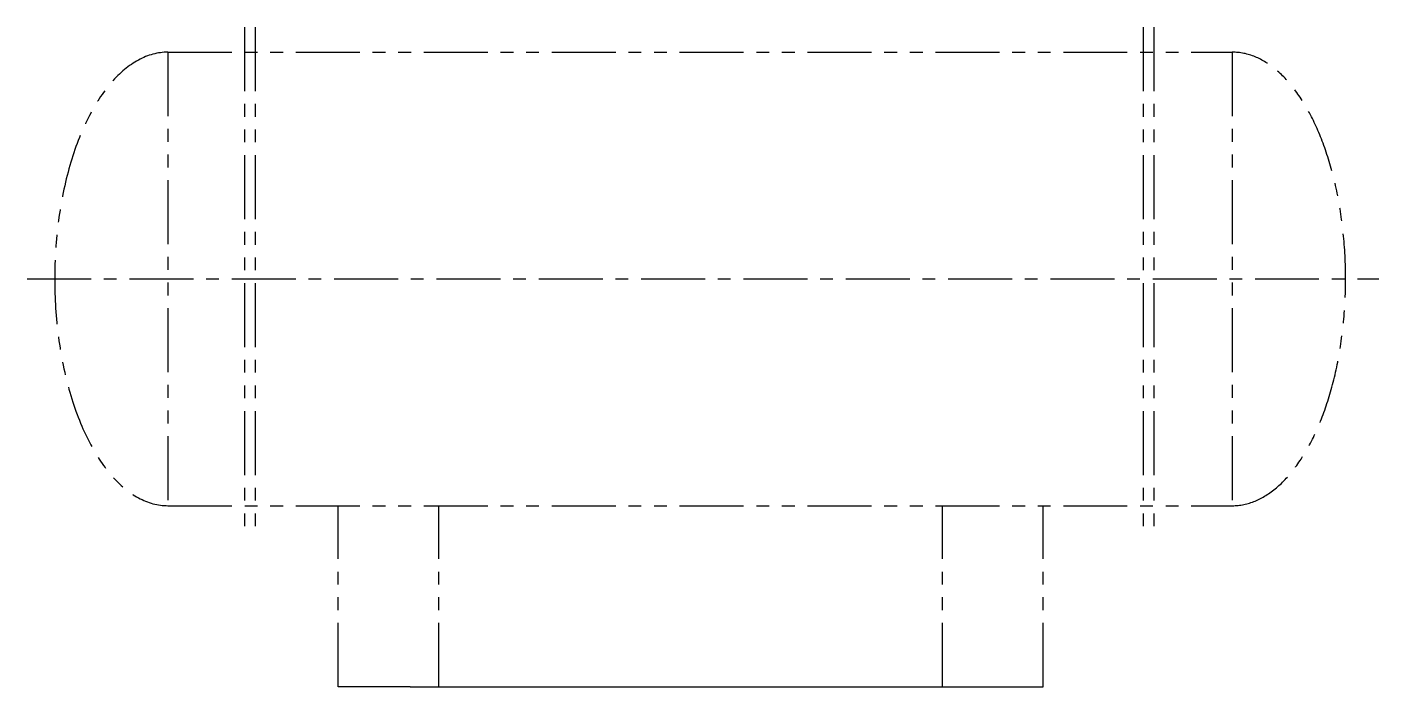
# Model space of a CAD drawing. Header units: millimetres. Extents: x 1985 to 3328, y 2195 to 2850.
import ezdxf

# ---------------------------------------------------------------- set-up
doc = ezdxf.new("R2010")
doc.units = ezdxf.units.MM
doc.linetypes.add('CENTER', pattern=[50.8, 31.75, -6.35, 6.35, -6.35])
doc.linetypes.add('PHANTOM', pattern=[63.5, 31.75, -6.35, 6.35, -6.35, 6.35, -6.35])

msp = doc.modelspace()

# ---------------------------------------------------------------- linework, layer by layer
at = {"color": 7, "linetype": 'PHANTOM', "ltscale": 2}
for p, q in [((2201.2, 2849.5), (2201.2, 2350)), ((2212, 2849.5), (2212, 2350)), ((3093.4, 2849.5), (3093.4, 2350)), ((3104.2, 2849.5), (3104.2, 2350)), ((2125.3, 2824.6), (3182, 2824.6)), ((2125.3, 2824.6), (2125.3, 2374.6)), ((3182, 2824.6), (3182, 2374.6)), ((2125.3, 2374.6), (3182, 2374.6)), ((2294.3, 2194.8), (2294.3, 2374.6)), ((2394.3, 2194.8), (2394.3, 2374.6)), ((2894.3, 2194.8), (2894.3, 2374.6)), ((2994.3, 2194.8), (2994.3, 2374.6))]:
    msp.add_line(p, q, dxfattribs=at)
at = {"color": 7, "linetype": 'CENTER', "ltscale": 2}
msp.add_line((1985.4, 2599.6), (3327.6, 2599.6), dxfattribs=at)
at = {"color": 7}
for p, q in [((2322.8, 2194.8), (2294.3, 2194.8)), ((2965.8, 2194.8), (2994.3, 2194.8))]:
    msp.add_line(p, q, dxfattribs=at)
at = {"color": 1}
for p, q in [((2365.8, 2194.8), (2322.8, 2194.8)), ((2365.8, 2194.8), (2922.8, 2194.8)), ((2922.8, 2194.8), (2965.8, 2194.8))]:
    msp.add_line(p, q, dxfattribs=at)
at = {"color": 7, "linetype": 'PHANTOM', "ltscale": 2}
for centre, start_param, end_param in [((2125.3, 2599.6), 0, 3.141593), ((3182, 2599.6), 3.141593, 6.283185)]:
    msp.add_ellipse(centre, major_axis=(0, 225), ratio=0.5, start_param=start_param, end_param=end_param, dxfattribs=at)

doc.saveas('drawing.dxf')
